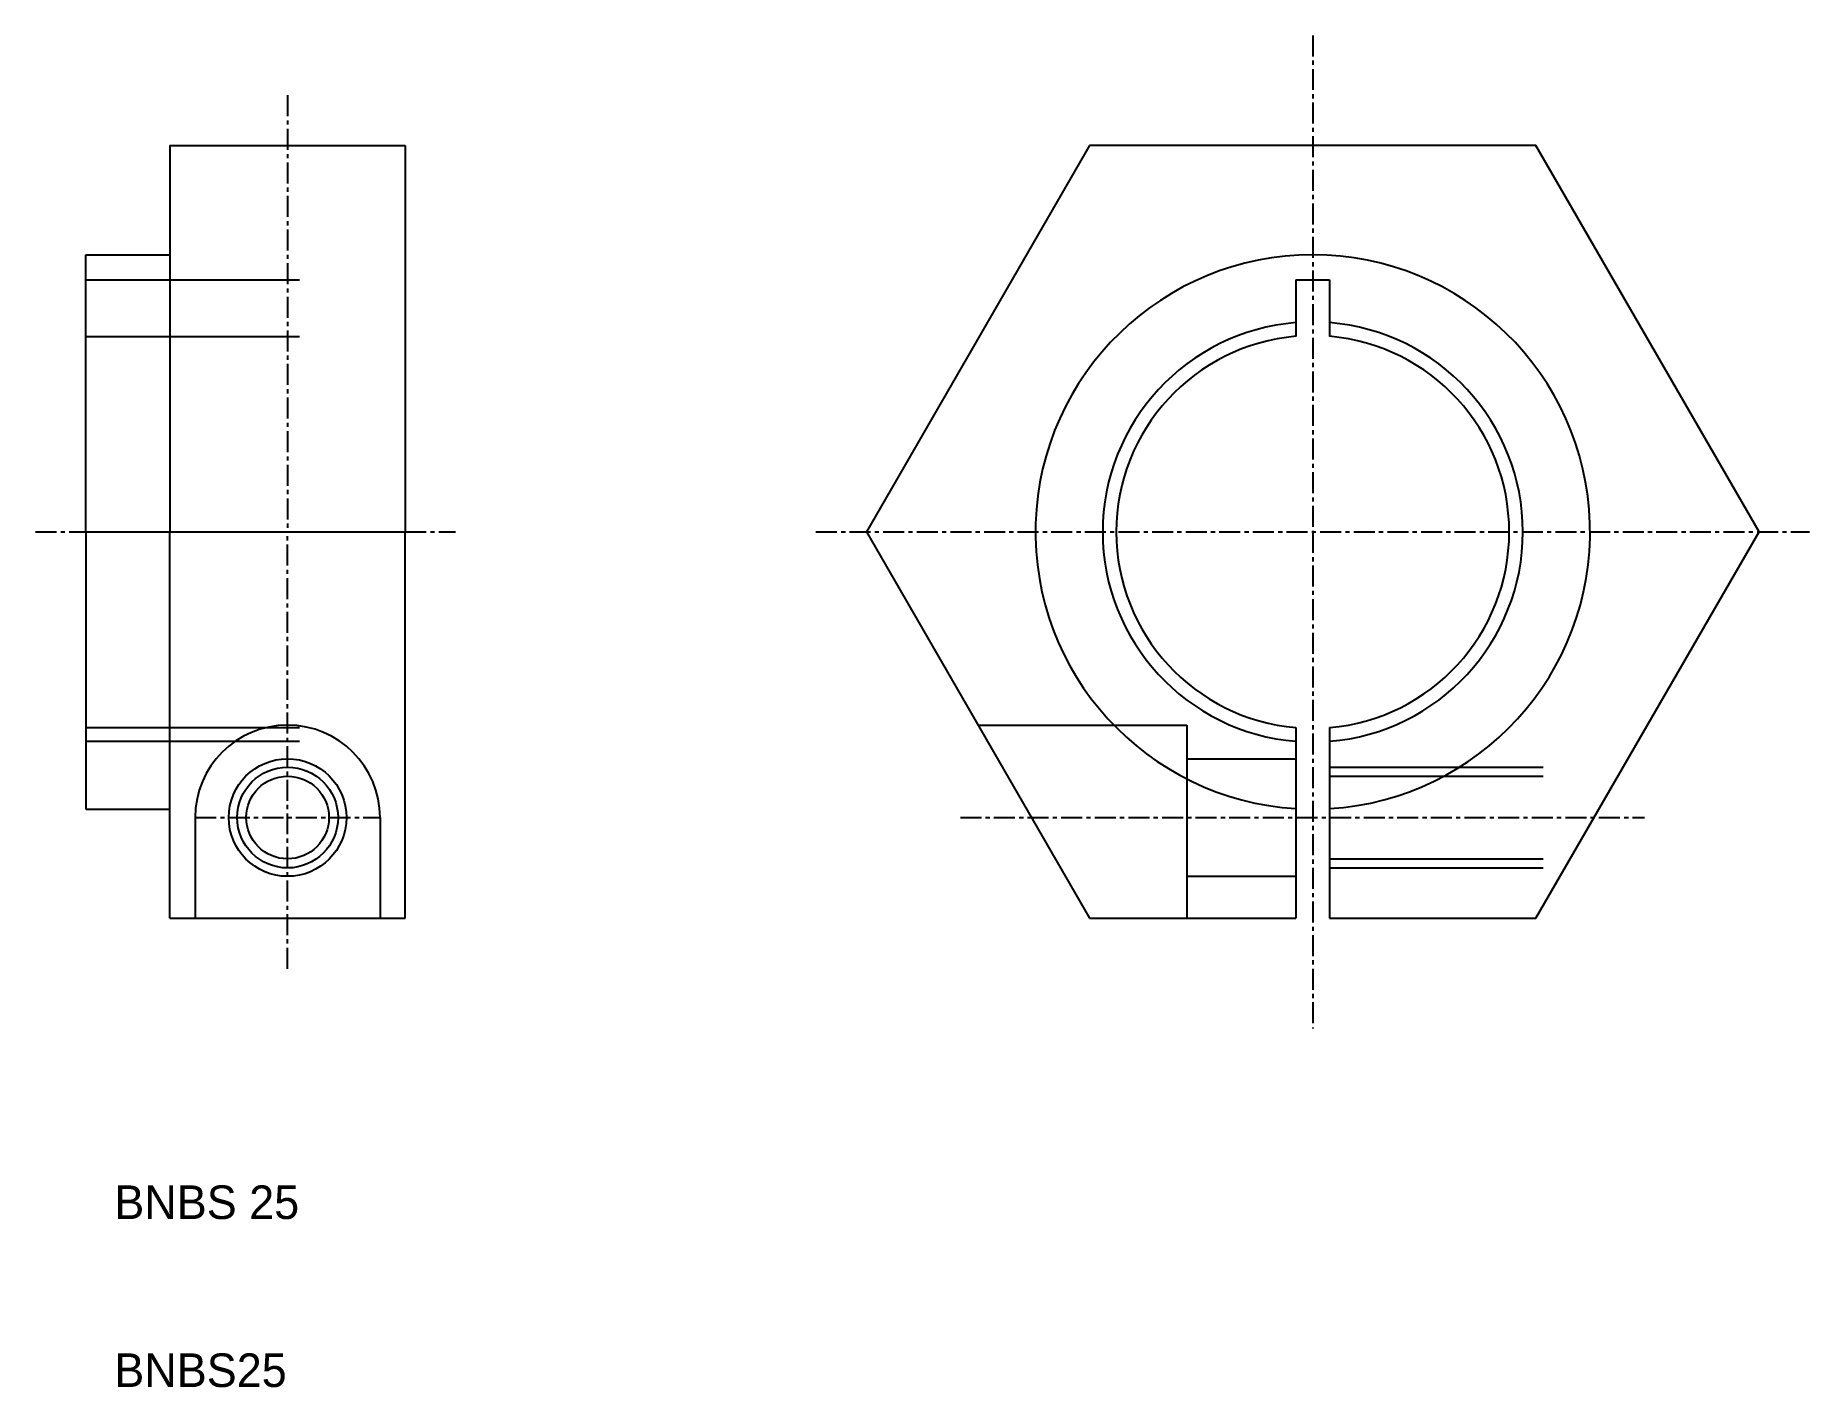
# Model space of a CAD drawing. Extents: x 110 to 215, y 77 to 158.
import ezdxf

# ---------------------------------------------------------------- set-up
doc = ezdxf.new("R2010")
doc.units = 0
doc.linetypes.add('CENTER', pattern=[2, 1.25, -0.25, 0.25, -0.25])
doc.linetypes.add('DASHED', pattern=[19.05, 12.7, -6.35])
doc.layers.get('0').update_dxf_attribs({"linetype": 'CONTINUOUS'})
doc.layers.add('CENTER', color=1, linetype='CENTER')

msp = doc.modelspace()

# ---------------------------------------------------------------- linework, layer by layer
for p, q in [((117.93, 151.29), (131.93, 151.29)), ((117.93, 151.29), (117.93, 144.79)), ((131.93, 151.29), (131.93, 128.29)), ((172.65, 151.29), (159.37, 128.29)), ((199.21, 151.29), (172.65, 151.29)), ((212.49, 128.29), (199.21, 151.29)), ((112.93, 128.29), (112.93, 144.79)), ((112.93, 144.79), (117.93, 144.79)), ((117.93, 144.79), (117.93, 128.29)), ((184.93, 143.29), (186.93, 143.29)), ((184.93, 143.29), (184.93, 139.93)), ((186.93, 143.29), (186.93, 139.93)), ((112.93, 128.29), (131.93, 128.29)), ((112.93, 128.29), (112.93, 111.79)), ((117.93, 111.79), (117.93, 128.29)), ((131.93, 105.29), (131.93, 128.29)), ((159.37, 128.29), (172.65, 105.29)), ((199.21, 105.29), (212.49, 128.29)), ((184.93, 116.64), (184.93, 105.29)), ((186.93, 116.64), (186.93, 105.29)), ((112.93, 111.79), (117.93, 111.79)), ((117.93, 105.29), (117.93, 111.79)), ((119.43, 111.29), (119.43, 105.29)), ((130.43, 111.29), (130.43, 105.29)), ((117.93, 105.29), (131.93, 105.29)), ((172.65, 105.29), (184.93, 105.29)), ((186.93, 105.29), (199.21, 105.29))]:
    msp.add_line(p, q)
at = {"color": 3, "linetype": 'DASHED'}
for p, q in [((112.93, 143.29), (131.93, 143.29)), ((112.93, 139.93), (131.93, 139.93)), ((112.93, 116.64), (131.93, 116.64)), ((166.01, 116.79), (178.43, 116.79)), ((178.43, 116.79), (178.43, 105.29)), ((112.93, 115.83), (131.93, 115.83)), ((178.43, 114.79), (184.93, 114.79)), ((186.93, 114.29), (204.4, 114.29)), ((186.93, 113.75), (204.09, 113.75)), ((186.93, 108.83), (201.25, 108.83)), ((178.43, 107.79), (184.93, 107.79)), ((186.93, 108.29), (200.94, 108.29))]:
    msp.add_line(p, q, dxfattribs=at)
for radius in [3.5, 2.46]:
    msp.add_circle((124.93, 111.29), radius)
at = {"color": 3}
msp.add_circle((124.93, 111.29), 3, dxfattribs=at)
for centre, radius, start, end in [((185.93, 128.29), 16.5, 273.4746, 266.5254), ((185.93, 128.29), 11.69, 94.9081, 265.0919), ((185.93, 128.29), 11.69, 274.9081, 85.0919), ((124.93, 111.29), 5.5, 0, 180)]:
    msp.add_arc(centre, radius, start, end)
for start, end in [(94.5886, 265.4114), (274.5886, 85.4114)]:
    msp.add_arc((185.93, 128.29), 12.5, start, end, dxfattribs=at)
at = {"layer": 'CENTER', "color": 1, "linetype": 'CENTER'}
for p, q in [((185.93, 157.85), (185.93, 128.29)), ((124.93, 154.29), (124.93, 128.29)), ((109.93, 128.29), (134.93, 128.29)), ((124.93, 102.29), (124.93, 128.29)), ((156.37, 128.29), (215.49, 128.29)), ((185.93, 128.29), (185.93, 98.73)), ((119.43, 111.29), (130.43, 111.29)), ((164.96, 111.29), (205.67, 111.29))]:
    msp.add_line(p, q, dxfattribs=at)

# ---------------------------------------------------------------- texts
for s, p in [('BNBS 25', (114.62, 87.39)), ('BNBS25', (114.62, 77.39))]:
    msp.add_text(s, height=2).set_placement(p)

doc.saveas('drawing.dxf')
